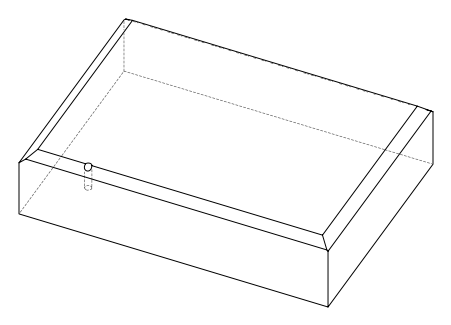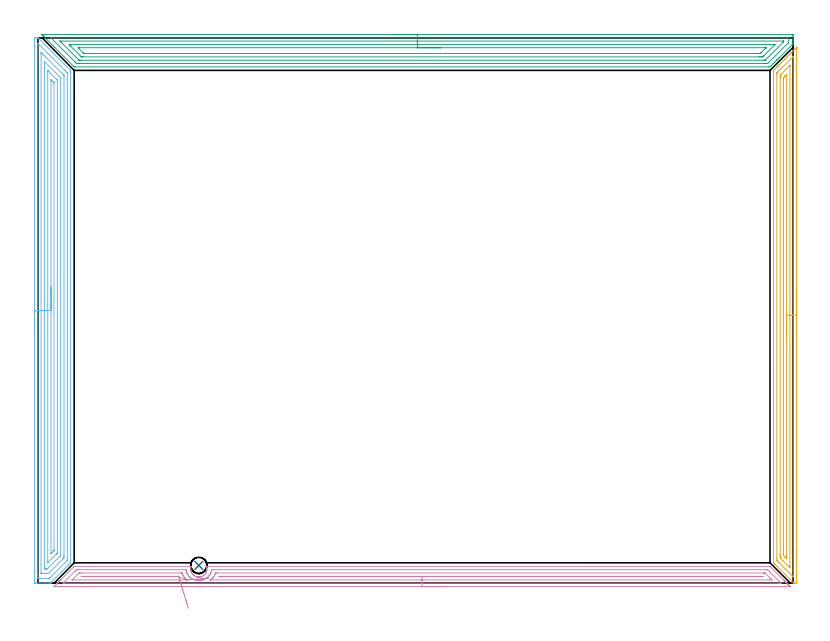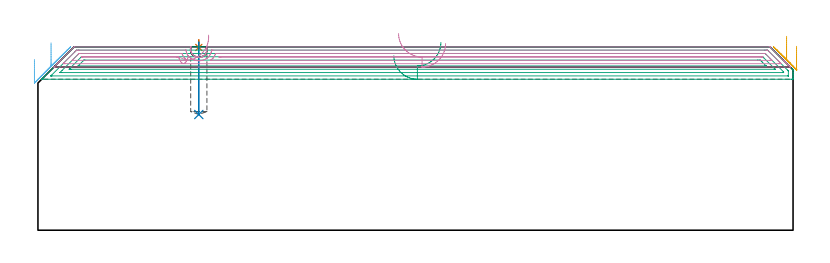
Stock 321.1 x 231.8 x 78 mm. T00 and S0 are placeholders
(PLAN: 6 operations, 2 tool changes, 41 min)
(1 SPOT_DRILL | STEP1POCKET | NXT0321_9005460120000 | 0.03 min | 0 mm3)
(2 DRILL_BLIND_HOLE_INTO_CENTER | STEP1POCKET | NXT0301_040 | 0.12 min | 1038 mm3)
(3 AREA_MILL | FG_CHAMFER_SURFACE | UGT0205_001 | 12.68 min | 30577 mm3)
(4 AREA_MILL_1 | FG_CHAMFER_SURFACE_1 | UGT0205_001 | 9.92 min | 11750 mm3)
(5 AREA_MILL_2 | FG_CHAMFER_SURFACE_2 | UGT0205_001 | 7.23 min | 10367 mm3)
(6 AREA_MILL_3 | FG_CHAMFER_SURFACE_3 | UGT0205_001 | 10.97 min | 26081 mm3)
(TOOL NXT0321_9005460120000 | NC Spot Drill, 142deg, 12mm, Carbide, Uncoated | D12 PA142 FL30 Z2)
(TOOL NXT0301_040 | Carbide Drill 6.9mm [860.1-0690-035A1-MM 2214] | D6.9 PA140 FL53 Z2)
(TOOL UGT0205_001 | Chamfer Mill 20 x 3 x 45 deg. | D20 FL50 Z2)
(OP 1 SPOT_DRILL)
G17 G21 G94 G90
T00 M6
G54
G17 G0 G90 X68.4 Y7.5 S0 M3
G43 Z88. H0
G94 G81 G98 Z77.703 F250. R81.
G80
M5
M2
(OP 2 DRILL_BLIND_HOLE_INTO_CENTER)
G17 G21 G94 G90
T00 M6
G54
G17 G0 G90 X68.4 Y7.5 S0 M3
G43 Z88. H1
G94 G81 G98 Z49.2 F250. R80.
G80
M5
M2
(OP 3 AREA_MILL)
G17 G21 G94 G90
T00 M6
G54
G17 G0 G90 X151.35 Y233.3 S1061 M3
G43 Z88. H0
Z74.2
G94 G1 X151.388 Z73.328 F250.
X151.502 Z72.464
X151.691 Z71.612
X151.953 Z70.78
X152.287 Z69.974
X152.69 Z69.2
X153.159 Z68.464
X153.69 Z67.772
X154.279 Z67.129
X154.922 Z66.54
X155.614 Z66.009
X156.35 Z65.54
X157.124 Z65.137
X157.93 Z64.803
X158.762 Z64.541
X159.614 Z64.352
X160.478 Z64.238
X161.35 Z64.2
X320.474
X320.824 Y233.297 Z64.201
X321.09 Y233.292 Z64.203
X321.1 Y232.954 Z64.541
Y232.693 Z64.802
Y232.08 Z65.414
Y231.557 Z65.939
Y231.206 Z66.289
Y230.683 Z66.812
Y230.333 Z67.162
Y229.459 Z68.039
X321.098 Y229.31 Z68.188
X321.07 Y229.27 Z68.23
X320.772 Y228.971 Z68.527
X315.172 Y223.372 Z74.127
X314.56 Y222.759 Z74.738
X314.514 Y222.714 Z74.785
X314.317 Y222.517 Z74.982
X314.269 Y222.467 Z75.029
X314.216 Y222.415 Z75.083
X313.59 Y221.79 Z75.71
X313.395 Y221.594 Z75.903
X312.772 Y220.972 Z76.528
X312.726 Y220.926 Z76.574
X312.521 Y220.72 Z76.776
X311.953 Y220.153 Z77.347
X311.832 Y220.031 Z77.467
X311.648 Y219.846 Z77.65
X311.534 Y219.734 Z77.766
X311.447 Y219.648 Z77.851
X311.295 Y219.501 Z77.987
X310.64 Y219.5 Z78.
X15.636
X15.397 Y219.505 Z77.991
X15.264 Y219.634 Z77.862
X15.231 Y219.667 Z77.83
X7.189 Y227.711 Z69.789
X3.255 Y231.643 Z65.853
X3.121 Y231.778 Z65.719
X2.957 Y231.942 Z65.556
X2.818 Y232.08 Z65.415
X2.674 Y232.225 Z65.272
X2.53 Y232.369 Z65.129
X2.38 Y232.517 Z64.978
X2.227 Y232.672 Z64.825
X2.103 Y232.796 Z64.701
X1.943 Y232.954 Z64.54
X1.78 Y233.12 Z64.378
X1.673 Y233.225 Z64.27
X1.61 Y233.289 Z64.203
X1.695 Y233.297 Z64.2
X1.736 Y233.3
X161.35
Y231.886 Z65.614
X318.885 Y231.885 Z65.615
X319.041 Y231.883 Z65.617
X319.079 Y231.881 Z65.619
X319.09 Y231.879 Z65.621
X319.093 Y231.868 Z65.632
X319.097 Y231.835 Z65.665
X319.1 Y231.676 Z65.824
X319.098 Y229.929 Z67.571
X319.094 Y229.811 Z67.689
X319.09 Y229.754 Z67.746
X318.748 Y229.398 Z68.102
X310.64 Y221.291 Z76.209
X310.348 Y221.006 Z76.494
X310.261 Y220.923 Z76.577
X310.093 Y220.92 Z76.58
X309.746 Y220.916 Z76.584
X309.547 Y220.915 Z76.585
X308.852 Y220.914 Z76.586
X17.424 Y220.915 Z76.585
X17.224
X16.53 Y220.921 Z76.579
X16.436 Y220.925 Z76.575
X16.338 Y221.019 Z76.481
X16.141 Y221.212 Z76.288
X15.756 Y221.594 Z75.906
X15.636 Y221.714 Z75.786
X5.802 Y231.548 Z65.952
X5.52 Y231.834 Z65.666
X5.492 Y231.866 Z65.634
X5.482 Y231.88 Z65.62
X5.492 Y231.881 Z65.619
X5.594 Y231.884 Z65.616
X5.802 Y231.885 Z65.615
X6.001 Y231.886 Z65.614
X161.35
Y230.472 Z67.028
X316.898 Y230.471 Z67.029
X317.04 Y230.468 Z67.032
X317.078 Y230.465 Z67.035
X317.09 Y230.462 Z67.038
X317.093 Y230.45 Z67.05
X317.097 Y230.398 Z67.102
X317.096 Y230.333 Z67.167
X317.09 Y230.234 Z67.266
X317.081 Y230.193 Z67.307
X317.063 Y230.171 Z67.329
X316.898 Y229.999 Z67.501
X309.555 Y222.654 Z74.846
X309.365 Y222.467 Z75.033
X309.262 Y222.369 Z75.131
X309.225 Y222.336 Z75.164
X309.136 Y222.333 Z75.167
X308.993 Y222.33 Z75.17
X308.852 Y222.329 Z75.171
X308.1 Y222.328 Z75.172
X18.318 Y222.329 Z75.171
X17.561 Y222.333 Z75.167
X17.498 Y222.335 Z75.165
X17.462 Y222.349 Z75.151
X17.424 Y222.38 Z75.12
X17.333 Y222.467 Z75.033
X10.272 Y229.527 Z67.973
X9.471 Y230.333 Z67.167
X9.378 Y230.431 Z67.069
X9.363 Y230.465 Z67.035
X9.378 Y230.466 Z67.034
X10.13 Y230.471 Z67.029
X161.35 Y230.472 Z67.028
Y229.057 Z68.443
X313.1
X313.322 Y229.056 Z68.444
X313.397 Y229.054 Z68.446
X313.488 Y229.05 Z68.45
X313.426 Y228.979 Z68.521
X313.386 Y228.937 Z68.563
X308.666 Y224.215 Z73.285
X308.313 Y223.869 Z73.631
X308.193 Y223.754 Z73.746
X307.958 Y223.749 Z73.751
X307.546 Y223.744 Z73.756
X307.064 Y223.743 Z73.757
X306.654
X19.212
X18.798 Y223.746 Z73.754
X18.561 Y223.75 Z73.75
X18.501 Y223.76 Z73.74
X18.419 Y223.835 Z73.665
X18.318 Y223.932 Z73.568
X13.848 Y228.401 Z69.099
X13.666 Y228.585 Z68.915
X13.494 Y228.764 Z68.736
X13.222 Y229.051 Z68.449
X13.368 Y229.054 Z68.446
X13.848 Y229.056 Z68.444
X14.259 Y229.057 Z68.443
X161.35
Y227.643 Z69.857
X308.922
X309.57 Y227.641 Z69.859
X309.627 Y227.64 Z69.86
X309.632 Y227.638 Z69.862
Y227.636 Z69.864
X309.619 Y227.619 Z69.881
X309.564 Y227.563 Z69.937
X309.482 Y227.481 Z70.019
X307.965 Y225.963 Z71.537
X307.519 Y225.518 Z71.982
X307.367 Y225.368 Z72.132
X307.243 Y225.248 Z72.252
X307.161 Y225.171 Z72.329
X307.064 Y225.163 Z72.337
X306.992 Y225.16 Z72.34
X306.17 Y225.157 Z72.343
X306.101
X20.036
X19.624 Y225.159 Z72.341
X19.573 Y225.161 Z72.339
X19.552 Y225.163 Z72.337
X19.516 Y225.194 Z72.306
X19.379 Y225.324 Z72.176
X19.212 Y225.487 Z72.013
X17.168 Y227.532 Z69.968
X17.13 Y227.571 Z69.929
X17.093 Y227.613 Z69.887
X17.075 Y227.636 Z69.864
X17.493 Y227.643 Z69.857
X161.35
X162.222 Z69.895
X163.087 Z70.009
X163.938 Z70.198
X164.77 Z70.46
X165.576 Z70.794
X166.35 Z71.197
X167.086 Z71.665
X167.778 Z72.196
X168.421 Z72.786
X169.01 Z73.429
X169.542 Z74.121
X170.01 Z74.857
X170.413 Z75.631
X170.747 Z76.437
X171.009 Z77.269
X171.198 Z78.12
X171.312 Z78.985
X171.35 Z79.857
G0 Z88.
M5
M2
(OP 4 AREA_MILL_1)
G17 G21 G94 G90
T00 M6
G54
G17 G0 G90 X173.35 Y-1.5 S1061 M3
G43 Z88. H0
Z79.4
G94 G1 X173.312 Z78.528 F250.
X173.198 Z77.664
X173.009 Z76.812
X172.747 Z75.98
X172.413 Z75.174
X172.01 Z74.4
X171.542 Z73.664
X171.01 Z72.972
X170.421 Z72.329
X169.778 Z71.74
X169.086 Z71.208
X168.35 Z70.74
X167.576 Z70.337
X166.77 Z70.003
X165.938 Z69.741
X165.086 Z69.552
X164.222 Z69.438
X163.35 Z69.4
X6.829 Y-1.499 Z69.401
X6.807 Y-1.497 Z69.402
X6.805 Y-1.495 Z69.403
X7.868 Y-0.431 Z70.467
X8.035 Y-0.263 Z70.632
X8.198 Y-0.101 Z70.796
X8.315 Y0.016 Z70.914
X8.472 Y0.175 Z71.07
X8.626 Y0.327 Z71.225
X8.762 Y0.463 Z71.36
X8.91 Y0.612 Z71.508
X9.055 Y0.756 Z71.654
X9.208 Y0.909 Z71.807
X9.348 Y1.05 Z71.946
X9.483 Y1.185 Z72.082
X9.655 Y1.356 Z72.254
X15.129 Y6.829 Z77.729
X15.369 Y7.067 Z77.964
X15.406 Y7.095 Z77.991
X15.463 Y7.1 Z78.
X65.057
X65.111 Y7.096 Z77.991
X65.103 Y7.025 Z77.924
X65.003 Y6.538 Z77.438
X64.963 Y6.088 Z76.988
X64.981 Y5.639 Z76.539
X65.057 Y5.194 Z76.094
X65.086 Y5.102 Z76.001
X65.122 Y4.988 Z75.885
X65.2 Y4.738 Z75.637
X65.409 Y4.3 Z75.2
X65.562 Y4.044 Z74.943
X65.745 Y3.821 Z74.719
X65.833 Y3.713 Z74.611
X66.134 Y3.407 Z74.305
X66.29 Y3.276 Z74.175
X66.342 Y3.238 Z74.137
X66.455 Y3.154 Z74.053
X66.668 Y3.022 Z73.921
X66.887 Y2.905 Z73.804
X66.947 Y2.878 Z73.778
X67.115 Y2.805 Z73.703
X67.291 Y2.742 Z73.637
X67.348 Y2.721 Z73.617
X67.568 Y2.659 Z73.556
X67.588 Y2.654 Z73.552
X67.737 Y2.625 Z73.517
X67.79 Y2.613 Z73.507
X68.014 Y2.578 Z73.477
X68.09 Y2.573 Z73.47
X68.184 Y2.567 Z73.46
X68.241 Y2.561 Z73.457
X68.306 Y2.559
X68.406 Y2.558 Z73.454
X68.482 Y2.559 Z73.453
X68.689 Y2.568 Z73.465
X68.765 Y2.576 Z73.475
X68.813 Y2.581 Z73.48
X68.912 Y2.594 Z73.49
X68.929 Y2.598 Z73.493
X68.979 Y2.606 Z73.504
X69.078 Y2.625 Z73.521
X69.134 Y2.635 Z73.532
X69.364 Y2.694 Z73.592
X69.525 Y2.749 Z73.644
X69.59 Y2.77 Z73.666
X69.811 Y2.859 Z73.758
X69.919 Y2.912 Z73.812
X70.027 Y2.965 Z73.865
X70.357 Y3.172 Z74.071
X70.664 Y3.406 Z74.305
X70.865 Y3.598 Z74.496
X70.92 Y3.65 Z74.548
X71.17 Y3.965 Z74.864
X71.312 Y4.18 Z75.079
X71.391 Y4.3 Z75.199
X71.6 Y4.738 Z75.637
X71.678 Y4.988 Z75.885
X71.717 Y5.11 Z76.009
X71.743 Y5.194 Z76.093
X71.759 Y5.261 Z76.161
X71.813 Y5.5 Z76.4
X71.836 Y5.793 Z76.693
X71.838 Y6.088 Z76.988
X71.813 Y6.501 Z77.401
X71.764 Y6.742 Z77.642
X71.759 Y6.764 Z77.664
X71.705 Y6.983 Z77.88
X71.696 Y7.024 Z77.921
X71.683 Y7.095 Z77.991
X71.759 Y7.1 Z78.
X311.237
X311.294 Y7.095 Z77.991
X311.331 Y7.067 Z77.964
X311.572 Y6.828 Z77.728
X317.217 Y1.185 Z72.082
X317.352 Y1.05 Z71.946
X317.492 Y0.909 Z71.807
X317.645 Y0.756 Z71.653
X317.79 Y0.612 Z71.508
X317.938 Y0.463 Z71.36
X318.074 Y0.327 Z71.225
X318.228 Y0.175 Z71.07
X318.726 Y-0.326 Z70.574
X318.981 Y-0.58 Z70.318
X319.102 Y-0.7 Z70.196
X319.431 Y-1.031 Z69.869
X319.659 Y-1.259 Z69.641
X319.756 Y-1.356 Z69.543
X319.875 Y-1.478 Z69.42
X319.883 Y-1.494 Z69.403
X319.875 Y-1.499 Z69.399
X163.35 Y-1.5 Z69.4
Y-0.086 Z70.814
X11.428 Y-0.085 Z70.815
X10.995 Y-0.084 Z70.816
X10.81 Y-0.081 Z70.819
X10.685 Y-0.077 Z70.823
X10.742 Y-0.014 Z70.886
X10.816 Y0.063 Z70.963
X10.995 Y0.246 Z71.146
X11.181 Y0.431 Z71.331
X15.738 Y4.988 Z75.888
X16.046 Y5.293 Z76.193
X16.357 Y5.597 Z76.497
X16.452 Y5.679 Z76.579
X16.543 Y5.681 Z76.581
X17.251 Y5.685 Z76.585
X17.431 Y5.686 Z76.586
X62.823 Y5.685 Z76.585
X62.925 Y5.684 Z76.584
X62.953 Y5.682 Z76.582
X62.962 Y5.68 Z76.58
X62.97 Y5.653 Z76.553
X63.049 Y5.202 Z76.102
X63.088 Y4.988 Z75.888
X63.19 Y4.628 Z75.528
X63.298 Y4.324 Z75.224
X63.397 Y4.113 Z75.013
X63.502 Y3.896 Z74.796
X63.716 Y3.509 Z74.409
X63.831 Y3.349 Z74.249
X63.921 Y3.238 Z74.138
X64.238 Y2.869 Z73.769
X64.61 Y2.501 Z73.401
X64.776 Y2.362 Z73.262
X65.198 Y2.061 Z72.961
X65.504 Y1.88 Z72.78
X65.764 Y1.743 Z72.643
X66.364 Y1.487 Z72.387
X66.397 Y1.475 Z72.375
X66.417 Y1.468 Z72.368
X66.934 Y1.323 Z72.223
X67.291 Y1.248 Z72.148
X67.581 Y1.204 Z72.104
X68.184 Y1.152 Z72.052
X68.53 Y1.149 Z72.049
X69.078 Y1.186 Z72.086
X69.351 Y1.22 Z72.12
X69.635 Y1.272 Z72.172
X69.971 Y1.351 Z72.251
X70.081 Y1.38 Z72.28
X70.421 Y1.487 Z72.387
X70.791 Y1.632 Z72.532
X70.865 Y1.664 Z72.564
X71.334 Y1.904 Z72.804
X71.759 Y2.172 Z73.072
X71.87 Y2.253 Z73.153
X72.01 Y2.362 Z73.262
X72.354 Y2.655 Z73.555
X72.652 Y2.955 Z73.855
X72.78 Y3.112 Z74.012
X72.876 Y3.238 Z74.138
X73.145 Y3.63 Z74.53
X73.259 Y3.814 Z74.714
X73.409 Y4.113 Z75.013
X73.452 Y4.204 Z75.104
X73.546 Y4.418 Z75.318
X73.679 Y4.857 Z75.757
X73.712 Y4.988 Z75.888
X73.784 Y5.305 Z76.205
X73.824 Y5.59 Z76.49
X73.839 Y5.668 Z76.568
X73.845 Y5.679 Z76.579
X73.861 Y5.681 Z76.581
X73.905 Y5.684 Z76.584
X74.083 Y5.685 Z76.585
X74.439 Y5.686 Z76.586
X309.63
X309.987 Y5.684 Z76.584
X310.165 Y5.681 Z76.581
X310.249 Y5.679 Z76.579
X310.343 Y5.596 Z76.496
X310.961 Y4.988 Z75.888
X314.811 Y1.14 Z72.04
X315.338 Y0.612 Z71.512
X315.704 Y0.243 Z71.143
X315.965 Y-0.027 Z70.873
X316.011 Y-0.079 Z70.821
X315.92 Y-0.081 Z70.819
X315.704 Y-0.084 Z70.816
X315.523 Y-0.085 Z70.815
X314.811 Y-0.086 Z70.814
X163.35
Y1.328 Z72.228
X73.613 Y1.329 Z72.229
X73.546 Y1.33 Z72.23
X73.469 Y1.333 Z72.233
X73.423 Y1.335 Z72.235
X73.454 Y1.367 Z72.267
X73.483 Y1.393 Z72.293
X73.568 Y1.465 Z72.365
X73.594 Y1.487 Z72.387
X74.033 Y1.885 Z72.785
X74.439 Y2.307 Z73.207
X74.465 Y2.338 Z73.238
X74.483 Y2.362 Z73.262
X74.834 Y2.851 Z73.751
X75.085 Y3.238 Z74.138
X75.171 Y3.396 Z74.296
X75.333 Y3.718 Z74.618
X75.451 Y3.997 Z74.897
X75.542 Y4.238 Z75.138
X75.552 Y4.256 Z75.156
X75.556 Y4.262 Z75.162
X75.579 Y4.264 Z75.164
X75.902 Y4.27 Z75.17
X76.065 Y4.271 Z75.171
X308.556
X308.718 Y4.27 Z75.17
X309.042 Y4.265 Z75.165
X309.23 Y4.259 Z75.159
X309.281 Y4.212 Z75.112
X309.387 Y4.113 Z75.013
X311.237 Y2.264 Z73.164
X312.01 Y1.487 Z72.387
X312.13 Y1.362 Z72.262
X312.141 Y1.335 Z72.235
X311.237 Y1.329 Z72.229
X163.35 Y1.328 Z72.228
Y2.743 Z73.643
X77.625
X77.237 Y2.744 Z73.644
X77.12 Y2.746 Z73.646
X77.063 Y2.75 Z73.65
X76.988 Y2.758 Z73.658
X77.009 Y2.798 Z73.698
X77.032 Y2.84 Z73.74
X77.12 Y2.85 Z73.75
X77.511 Y2.855 Z73.755
X77.897 Y2.857 Z73.757
X78.014
X307.274
X307.662 Y2.856 Z73.756
X308.055 Y2.853 Z73.753
X308.165 Y2.85 Z73.75
X308.198 Y2.841 Z73.741
X308.244 Y2.796 Z73.696
X308.281 Y2.759 Z73.659
X308.225 Y2.75 Z73.65
X308.163 Y2.747 Z73.647
X307.779 Y2.743 Z73.643
X307.662
X163.35
X162.478 Z73.681
X161.614 Z73.795
X160.762 Z73.983
X159.93 Z74.246
X159.124 Z74.58
X158.35 Z74.982
X157.614 Z75.451
X156.922 Z75.982
X156.279 Z76.572
X155.69 Z77.215
X155.158 Z77.907
X154.69 Z78.643
X154.287 Z79.416
X153.953 Z80.222
X153.691 Z81.054
X153.502 Z81.906
X153.388 Z82.771
X153.35 Z83.643
G0 Z88.
X72.559 Y2.037
Z82.966
G1 X72.587 Y2.039 Z82.094
X72.539 Y2.035 Z81.223
X72.415 Y2.026 Z80.359
X72.217 Y2.011 Z79.51
X71.946 Y1.99 Z78.681
X71.604 Y1.964 Z77.879
X71.194 Y1.933 Z77.109
X70.718 Y1.897 Z76.379
X70.181 Y1.856 Z75.693
X69.586 Y1.81 Z75.057
X68.938 Y1.761 Z74.475
X68.242 Y1.708 Z73.951
X67.503 Y1.651 Z73.491
X66.727 Y1.592 Z73.097
X65.919 Y1.531 Z72.772
X65.087 Y1.467 Z72.52
X64.236 Y1.402 Z72.341
X63.372 Y1.337 Z72.237
X63.341 Y1.334 Z72.234
X63.256 Y1.331 Z72.231
X63.147 Y1.329 Z72.229
X62.985
X14.732
X14.596 Y1.33 Z72.23
X14.57 Y1.332 Z72.232
X14.552 Y1.334 Z72.234
X14.559 Y1.35 Z72.25
X14.57 Y1.368 Z72.268
X14.629 Y1.429 Z72.329
X14.686 Y1.487 Z72.387
X17.251 Y4.051 Z74.951
X17.282 Y4.082 Z74.982
X17.314 Y4.113 Z75.013
X17.41 Y4.199 Z75.099
X17.499 Y4.265 Z75.165
X17.82 Y4.269 Z75.169
X17.982 Y4.271 Z75.171
X60.874
X61.036 Y4.27 Z75.17
X61.197 Y4.266 Z75.166
X61.237 Y4.265 Z75.165
X61.25 Y4.241 Z75.141
X61.273 Y4.191 Z75.091
X61.305 Y4.113 Z75.013
X61.366 Y3.957 Z74.857
X61.494 Y3.663 Z74.563
X61.72 Y3.238 Z74.138
X61.929 Y2.878 Z73.778
X62.153 Y2.576 Z73.476
X62.333 Y2.362 Z73.262
X62.56 Y2.1 Z73.
X62.823 Y1.837 Z72.737
X63.203 Y1.487 Z72.387
X63.372 Y1.337 Z72.237
X59.821 Y2.754 Z73.654
X59.809 Y2.749 Z73.649
X59.751 Y2.746 Z73.646
X59.637 Y2.744 Z73.644
X59.249 Y2.743 Z73.643
X58.86
X19.038
X18.648 Y2.744 Z73.644
X18.533 Y2.747 Z73.647
X18.475 Y2.75 Z73.65
X18.419 Y2.759 Z73.659
X18.456 Y2.796 Z73.696
X18.502 Y2.841 Z73.741
X18.538 Y2.851 Z73.751
X18.921 Y2.856 Z73.756
X19.038 Y2.857 Z73.757
X59.249
X59.638 Y2.856 Z73.756
X59.753 Y2.852 Z73.752
X59.767 Y2.851 Z73.751
X59.776 Y2.84 Z73.74
X59.802 Y2.799 Z73.699
X59.816 Y2.768 Z73.668
X59.821 Y2.754 Z73.654
X60.014 Y2.126 Z73.079
X60.222 Y1.454 Z72.564
X60.441 Y0.741 Z72.112
X60.672 Y-0.007 Z71.727
X60.912 Y-0.785 Z71.411
X61.159 Y-1.585 Z71.168
X61.411 Y-2.403 Z70.998
X61.667 Y-3.232 Z70.904
X61.924 Y-4.065 Z70.886
X62.18 Y-4.897 Z70.944
X62.434 Y-5.721 Z71.077
X62.684 Y-6.53 Z71.285
X62.928 Y-7.32 Z71.567
X63.163 Y-8.082 Z71.919
X63.388 Y-8.813 Z72.339
X63.602 Y-9.505 Z72.824
X63.802 Y-10.155 Z73.371
X63.988 Y-10.757 Z73.975
G0 Z88.
M5
M2
(OP 5 AREA_MILL_2)
G17 G21 G94 G90
T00 M6
G54
G17 G0 G90 X322.6 Y123.9 S1061 M3
G43 Z88. H0
Z78.2
G94 G1 Y123.862 Z77.328 F250.
Y123.748 Z76.464
Y123.559 Z75.612
Y123.297 Z74.78
Y122.963 Z73.974
Y122.56 Z73.2
Y122.092 Z72.464
Y121.56 Z71.772
Y120.971 Z71.129
Y120.328 Z70.54
Y119.636 Z70.008
Y118.9 Z69.54
Y118.126 Z69.137
Y117.32 Z68.803
Y116.488 Z68.541
Y115.637 Z68.352
Y114.772 Z68.238
Y113.9 Z68.2
Y0.155
X322.596 Y0.052 Z68.204
X322.593 Y0.01 Z68.206
X322.389 Y0. Z68.411
X321.848 Z68.952
X321.534 Z69.26
X321.464 Y0.002 Z69.328
X321.399 Y0.01 Z69.394
X321.248 Y0.152 Z69.552
X313.61 Y7.795 Z77.188
X313.401 Y8.005 Z77.399
X313.282 Y8.124 Z77.518
X313.125 Y8.281 Z77.673
X312.853 Y8.556 Z77.946
X312.808 Y8.624 Z77.992
X312.8 Y217.832 Z78.
X312.804 Y217.996 Z77.989
X312.816 Y218.013 Z77.977
X313.037 Y218.237 Z77.763
X313.078 Y218.278 Z77.722
X313.724 Y218.925 Z77.073
X313.871 Y219.071 Z76.929
X313.97 Y219.17 Z76.83
X314.166 Y219.367 Z76.632
X314.266 Y219.468 Z76.531
X314.607 Y219.809 Z76.19
X314.73 Y219.931 Z76.069
X314.862 Y220.062 Z75.938
X315.049 Y220.25 Z75.748
X315.158 Y220.36 Z75.639
X315.754 Y220.954 Z75.045
X315.933 Y221.134 Z74.865
X316.05 Y221.252 Z74.747
X316.646 Y221.847 Z74.153
X316.816 Y222.018 Z73.981
X317.538 Y222.739 Z73.261
X317.698 Y222.9 Z73.098
X318.43 Y223.631 Z72.369
X318.584 Y223.785 Z72.213
X319.026 Y224.226 Z71.774
X319.322 Y224.523 Z71.477
X319.467 Y224.669 Z71.329
X319.885 Y225.085 Z70.915
X319.909 Y225.109 Z70.891
X320.214 Y225.415 Z70.584
X320.351 Y225.553 Z70.445
X320.744 Y225.944 Z70.056
X320.844 Y226.045 Z69.955
X321.106 Y226.307 Z69.692
X321.235 Y226.436 Z69.562
X321.603 Y226.803 Z69.197
X321.754 Y226.954 Z69.046
X321.998 Y227.199 Z68.8
X322.118 Y227.32 Z68.678
X322.595 Y227.794 Z68.205
X322.598 Z68.201
X322.6 Z68.2
Y113.9
X321.186 Z69.614
X321.185 Y2.892 Z69.615
X321.184 Y2.7 Z69.616
X321.183 Y2.677 Z69.617
X321.182 Z69.618
X321.175 Y2.681 Z69.625
X321.136 Y2.717 Z69.664
X317.899 Y5.954 Z72.901
X315.225 Y8.63 Z75.575
X315.049 Y8.807 Z75.751
X314.339 Y9.522 Z76.461
X314.237 Y9.631 Z76.563
X314.229 Y9.732 Z76.571
X314.222 Y10.414 Z76.578
X314.215 Y216.494 Z76.585
X314.221 Y216.914 Z76.579
X314.223 Y216.962 Z76.577
X314.251 Y216.994 Z76.549
X314.307 Y217.054 Z76.493
X314.4 Y217.149 Z76.4
X314.635 Y217.386 Z76.165
X320.967 Y223.717 Z69.833
X321.06 Y223.807 Z69.74
X321.147 Y223.887 Z69.653
X321.179 Y223.915 Z69.621
X321.185 Y223.681 Z69.615
Y223.631
X321.186 Y113.9 Z69.614
X319.772 Z71.028
X319.771 Y7.431 Z71.029
X319.769 Y6.846 Z71.031
X319.765 Y6.546 Z71.035
X319.467 Y6.835 Z71.333
X319.456 Y6.846 Z71.344
X316.816 Y9.488 Z73.984
X315.933 Y10.372 Z74.867
X315.893 Y10.414 Z74.907
X315.643 Y10.707 Z75.157
X315.637 Y11.306 Z75.163
X315.636 Y11.606 Z75.164
Y12.198
X315.629 Y215.017 Z75.171
X315.631 Y215.602 Z75.169
X315.634 Y215.903 Z75.166
X315.728 Y216.017 Z75.072
X315.933 Y216.232 Z74.867
X319.762 Y220.062 Z71.038
X319.765 Y220.063 Z71.035
X319.767 Y220.062 Z71.033
X319.771 Y219.862 Z71.029
X319.772 Y113.9 Z71.028
X318.357 Z72.443
Y11.306
X318.354 Y10.646 Z72.446
X318.35 Y10.414 Z72.45
X318.342 Z72.458
X317.7 Y11.054 Z73.1
X317.45 Y11.306 Z73.35
X317.194 Y11.572 Z73.606
X317.057 Y11.722 Z73.743
X317.055 Y11.799 Z73.746
X317.051 Y11.961 Z73.749
X317.05 Y12.198 Z73.75
Y12.855
X317.043 Y213.817 Z73.757
X317.044 Y214.479 Z73.756
X317.047 Y214.71 Z73.753
X317.05 Y214.871 Z73.75
X317.145 Y214.984 Z73.655
X317.285 Y215.129 Z73.515
X317.7 Y215.551 Z73.1
X317.725 Y215.577 Z73.075
X318.169 Y216.02 Z72.631
X318.23 Y216.081 Z72.57
X318.304 Y216.152 Z72.496
X318.336 Y216.18 Z72.464
X318.348 Y216.189 Z72.452
X318.35 Y216.178 Z72.45
X318.353 Y216.092 Z72.447
X318.357 Y215.831 Z72.443
Y113.9
Y113.028 Z72.481
Y112.164 Z72.595
Y111.312 Z72.783
Y110.48 Z73.046
Y109.674 Z73.38
Y108.9 Z73.782
Y108.164 Z74.251
Y107.472 Z74.782
Y106.829 Z75.372
Y106.24 Z76.015
Y105.709 Z76.707
Y105.24 Z77.443
Y104.837 Z78.216
Y104.503 Z79.022
Y104.241 Z79.854
Y104.052 Z80.706
Y103.938 Z81.571
Y103.9 Z82.443
G0 Z88.
M5
M2
(OP 6 AREA_MILL_3)
G17 G21 G94 G90
T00 M6
G54
G17 G0 G90 X-1.5 Y105.9 S1061 M3
G43 Z88. H0
Z72.6
G94 G1 Y105.938 Z71.729 F250.
Y106.052 Z70.864
Y106.241 Z70.012
Y106.503 Z69.18
Y106.837 Z68.374
Y107.24 Z67.6
Y107.708 Z66.864
Y108.24 Z66.172
Y108.829 Z65.529
Y109.472 Z64.94
Y110.164 Z64.409
Y110.9 Z63.94
Y111.674 Z63.537
Y112.48 Z63.203
Y113.312 Z62.941
Y114.164 Z62.752
Y115.028 Z62.638
Y115.9 Z62.6
Y231.467
X-1.497 Y231.625 Z62.603
X-1.491 Y231.798 Z62.605
X-0.923 Y231.8 Z63.171
X-0.033 Z64.065
X0.092 Y231.798 Z64.188
X0.128 Y231.774 Z64.224
X13.768 Y218.133 Z77.866
X13.806 Y218.093 Z77.904
X13.9 Y217.994 Z77.984
Y217.774 Z78.
Y8.665
X13.895 Y8.606 Z77.991
X13.808 Y8.508 Z77.907
X5.866 Y0.565 Z69.965
X5.606 Y0.305 Z69.703
X5.476 Y0.175 Z69.573
X5.31 Y0.015 Z69.409
X5.301 Y0.01 Z69.4
X4.612 Y0. Z68.712
X3.18 Z67.277
X-0.923 Y0.001 Z63.173
X-1.156 Y0.003 Z62.941
X-1.491 Y0.008 Z62.606
X-1.493 Y0.05 Z62.604
X-1.498 Y0.622 Z62.602
X-1.5 Y1.201 Z62.6
Y115.9
X-0.086 Z64.014
X-0.085 Y229.391 Z64.015
X-0.084 Y229.443 Z64.016
X-0.081 Y229.496 Z64.019
X-0.079 Y229.515 Z64.021
X-0.066 Y229.506 Z64.034
X-0.033 Y229.479 Z64.067
X0.059 Y229.391 Z64.159
X11.677 Y217.774 Z75.777
X12.433 Y217.014 Z76.533
X12.464 Y216.979 Z76.564
X12.477 Y216.961 Z76.577
X12.481 Y216.932 Z76.581
X12.484 Y216.88 Z76.584
X12.485 Y216.827 Z76.585
X12.486 Y11.292 Z76.586
X12.484 Y10.452 Z76.584
X12.482 Y10.402 Z76.582
X12.433 Y9.595 Z76.533
X12.419 Y9.572 Z76.519
X12.408 Y9.558 Z76.508
X5.259 Y2.409 Z69.359
X4.976 Y2.134 Z69.076
X4.895 Y2.057 Z68.995
X4.82 Y2.007 Z68.92
X4.419 Y2.004 Z68.519
X3.936 Y2.001 Z68.036
X0.858 Z64.958
X0.372 Y2.003 Z64.472
X-0.033 Y2.01 Z64.067
X-0.079 Y2.409 Z64.021
X-0.082 Y2.458 Z64.018
X-0.086 Y3.303 Z64.014
Y3.356
Y115.9
X1.329 Z65.429
Y225.343
X1.33 Y225.484 Z65.43
X1.333 Y225.596 Z65.433
X1.335 Y225.653 Z65.435
X1.417 Y225.574 Z65.517
X1.748 Y225.25 Z65.848
X2.078 Y224.923 Z66.178
X2.638 Y224.362 Z66.738
X10.652 Y216.347 Z74.752
X11.009 Y215.986 Z75.109
X11.06 Y215.929 Z75.16
X11.065 Y215.88 Z75.165
X11.068 Y215.776 Z75.168
X11.071 Y215.566 Z75.171
X11.072 Y211.509 Z75.172
X11.071 Y11.818 Z75.171
X11.07 Y11.345 Z75.17
X11.068 Y10.928 Z75.168
X11.065 Y10.693 Z75.165
X10.847 Y10.452 Z74.947
X10.751 Y10.352 Z74.851
X10.652 Y10.252 Z74.752
X4.596 Y4.196 Z68.696
X4.506 Y4.11 Z68.606
X4.419 Y4.028 Z68.519
X3.721 Y4.004 Z67.821
X3.529 Y4.002 Z67.629
X2.834 Y4. Z66.934
X1.944 Z66.044
X1.748 Y4.001 Z65.848
X1.552 Y4.004 Z65.652
X1.422 Y4.009 Z65.522
X1.335 Y4.015 Z65.435
X1.333 Y4.057 Z65.433
X1.331 Y4.196 Z65.431
X1.329 Y4.617 Z65.429
Y115.9
X2.743 Z66.843
Y221.243
X2.75 Y221.789 Z66.85
X2.832 Y221.71 Z66.932
X3.202 Y221.348 Z67.302
X8.871 Y215.679 Z72.971
X9.454 Y215.093 Z73.554
X9.648 Y214.891 Z73.748
X9.657 Y214.199 Z73.757
Y12.239
X9.653 Y11.845 Z73.753
X9.65 Y11.747 Z73.75
X9.645 Y11.706 Z73.745
X9.621 Y11.678 Z73.721
X9.528 Y11.58 Z73.628
X9.297 Y11.345 Z73.397
X4.419 Y6.469 Z68.519
X4.175 Y6.229 Z68.275
X3.959 Y6.02 Z68.059
X3.529 Y6.001 Z67.629
X3.512 Y6. Z67.612
X3.085 Y6.002 Z67.185
X2.872 Y6.005 Z66.972
X2.766 Y6.01 Z66.866
X2.749 Y6.013 Z66.849
X2.747 Y6.03 Z66.847
X2.745 Y6.07 Z66.845
X2.743 Y6.773 Z66.843
Y6.877
Y115.9
X4.157 Z68.257
Y217.143
X4.159 Y217.774 Z68.259
X4.161 Y217.88 Z68.261
X4.164 Y217.912 Z68.264
X4.168 Y217.921 Z68.268
X4.218 Y217.876 Z68.318
X4.327 Y217.774 Z68.427
X7.981 Y214.12 Z72.081
X8.181 Y213.912 Z72.281
X8.228 Y213.862 Z72.328
X8.236 Y213.744 Z72.336
X8.239 Y213.569 Z72.339
X8.242 Y213.306 Z72.342
X8.243 Y209.322 Z72.343
Y13.763
X8.242 Y13.133 Z72.342
X8.239 Y12.873 Z72.339
X8.236 Y12.784 Z72.336
X8.226 Y12.736 Z72.326
X8.195 Y12.702 Z72.295
X7.981 Y12.481 Z72.081
X7.861 Y12.359 Z71.961
X7.741 Y12.239 Z71.841
X4.165 Y8.665 Z68.265
X4.163 Y8.664 Z68.263
X4.161 Y8.665 Z68.261
X4.159 Y8.672 Z68.259
X4.158 Y8.927 Z68.258
X4.157 Y115.9 Z68.257
X5.571 Z69.671
X5.572 Y213.306 Z69.672
X5.575 Y213.933 Z69.675
X5.578 Y214.026 Z69.678
X5.581 Y214.059 Z69.681
X6.2 Y213.452 Z70.3
X6.347 Y213.306 Z70.447
X6.494 Y213.155 Z70.594
X6.79 Y212.85 Z70.89
X6.822 Y212.807 Z70.922
X6.825 Y212.792 Z70.925
X6.827 Y212.753 Z70.927
X6.829 Y212.675 Z70.929
X6.828 Y14.289 Z70.928
X6.827 Y14.026 Z70.927
X6.824 Y13.869 Z70.924
X6.822 Y13.794 Z70.922
X6.781 Y13.74 Z70.881
X6.635 Y13.59 Z70.735
X6.2 Y13.148 Z70.3
X6.193 Y13.14 Z70.293
X5.959 Y12.907 Z70.059
X5.746 Y12.695 Z69.846
X5.684 Y12.635 Z69.784
X5.603 Y12.56 Z69.703
X5.578 Y12.539 Z69.678
X5.575 Y12.583 Z69.675
X5.573 Y12.646 Z69.673
X5.572 Y12.87 Z69.672
X5.571 Y13.133 Z69.671
Y115.9
Y116.772 Z69.709
Y117.636 Z69.823
Y118.488 Z70.012
Y119.32 Z70.274
Y120.126 Z70.608
Y120.9 Z71.011
Y121.636 Z71.48
Y122.328 Z72.011
Y122.971 Z72.6
Y123.56 Z73.243
Y124.092 Z73.935
Y124.56 Z74.671
Y124.963 Z75.445
Y125.297 Z76.251
Y125.559 Z77.083
Y125.748 Z77.935
Y125.862 Z78.8
Y125.9 Z79.671
G0 Z88.
M5
M2
